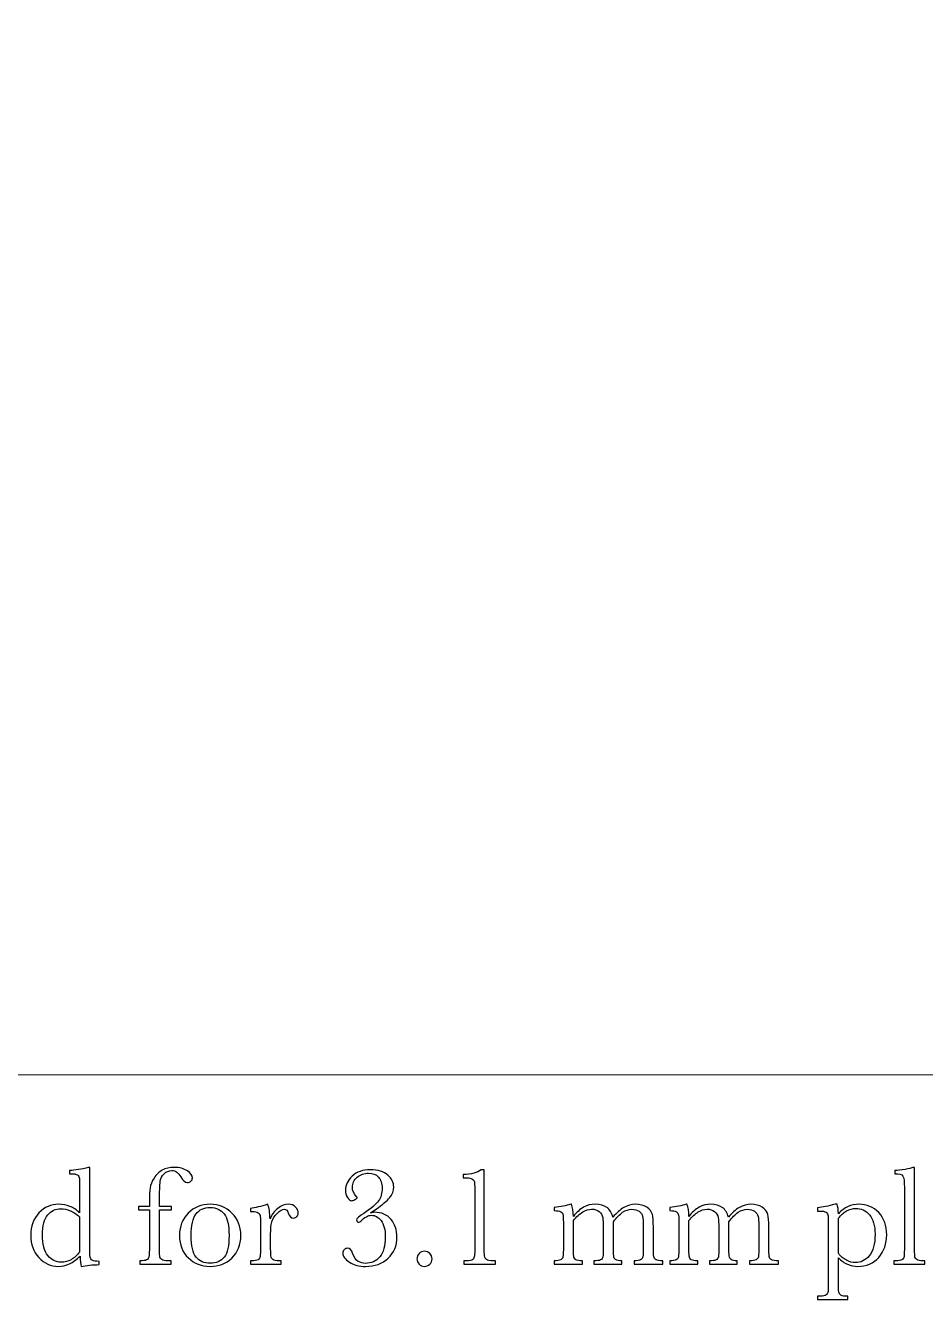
# Model space of a CAD drawing. Header units: centimetres. Extents: x -233 to -82, y 123 to 153.
# Drawn here: x -127.895 to -124.366, y 123.866 to 128.864 of the extents above; entities that cross this region are included whole.
import ezdxf

# ---------------------------------------------------------------- set-up
doc = ezdxf.new("R2010")
doc.units = ezdxf.units.CM
doc.header["$MEASUREMENT"] = 0
doc.layers.add('layer 1', color=7, linetype='Continuous')

msp = doc.modelspace()

# ---------------------------------------------------------------- linework, layer by layer
at = {"layer": 'layer 1', "color": 1, "lineweight": 9}
msp.add_open_spline([(-126.51636, 152.75145), (-126.51636, 152.75145), (-129.7739, 152.75145), (-129.7739, 152.75145), (-129.7739, 152.75145), (-129.7739, 152.75145), (-136.26995, 149.00072), (-136.26995, 149.00072), (-136.26995, 149.00072), (-136.26995, 149.00072), (-140.02277, 142.50252), (-140.02277, 142.50252), (-140.02277, 142.50252), (-140.02277, 142.50252), (-140.02277, 134.99898), (-140.02277, 134.99898), (-140.02277, 134.99898), (-140.02277, 134.99898), (-136.26995, 128.50081), (-136.26995, 128.50081), (-136.26995, 128.50081), (-136.26995, 128.50081), (-129.7739, 124.74796), (-129.7739, 124.74796), (-129.7739, 124.74796), (-129.7739, 124.74796), (-122.27036, 124.74796), (-122.27036, 124.74796), (-122.27036, 124.74796), (-122.27036, 124.74796), (-115.77213, 128.50081), (-115.77213, 128.50081), (-115.77213, 128.50081), (-115.77213, 128.50081), (-112.02146, 134.99898), (-112.02146, 134.99898), (-112.02146, 134.99898), (-112.02146, 134.99898), (-112.02146, 142.50252), (-112.02146, 142.50252), (-112.02146, 142.50252), (-112.02146, 142.50252), (-115.77213, 149.00072), (-115.77213, 149.00072), (-115.77213, 149.00072), (-115.77213, 149.00072), (-122.27036, 152.75145), (-122.27036, 152.75145), (-122.27036, 152.75145), (-122.27036, 152.75145), (-125.51514, 152.75145), (-125.51514, 152.75145)], degree=3, knots=[0, 0, 0, 0, 0.0714286, 0.0714286, 0.0714286, 0.0714286, 0.1428571, 0.1428571, 0.1428571, 0.1428571, 0.2142857, 0.2142857, 0.2142857, 0.2142857, 0.2857143, 0.2857143, 0.2857143, 0.2857143, 0.3571429, 0.3571429, 0.3571429, 0.3571429, 0.4285714, 0.4285714, 0.4285714, 0.4285714, 0.5, 0.5, 0.5, 0.5, 0.5714286, 0.5714286, 0.5714286, 0.5714286, 0.6428571, 0.6428571, 0.6428571, 0.6428571, 0.7142857, 0.7142857, 0.7142857, 0.7142857, 0.7857143, 0.7857143, 0.7857143, 0.7857143, 0.8571429, 0.8571429, 0.8571429, 0.8571429, 1, 1, 1, 1], dxfattribs=at)
at = {"layer": 'layer 1'}
for points, knots in [([(-127.68282, 124.20706), (-127.68282, 124.20706), (-127.68282, 124.29522), (-127.68282, 124.29522), (-127.68282, 124.29522), (-127.68282, 124.31938), (-127.68314, 124.33458), (-127.68378, 124.34082), (-127.68378, 124.34082), (-127.68442, 124.34706), (-127.68698, 124.3517), (-127.69162, 124.35506), (-127.69162, 124.35506), (-127.69626, 124.35842), (-127.70458, 124.36002), (-127.71626, 124.36002), (-127.71626, 124.36002), (-127.71626, 124.36002), (-127.72202, 124.36002), (-127.72202, 124.36002), (-127.72202, 124.36002), (-127.72202, 124.36002), (-127.72202, 124.37266), (-127.72202, 124.37266), (-127.72202, 124.37266), (-127.69978, 124.37314), (-127.67546, 124.37714), (-127.6489, 124.38434), (-127.6489, 124.38434), (-127.6489, 124.38434), (-127.64314, 124.38434), (-127.64314, 124.38434), (-127.64314, 124.38434), (-127.64314, 124.38434), (-127.64314, 124.08082), (-127.64314, 124.08082), (-127.64314, 124.08082), (-127.64314, 124.05458), (-127.64266, 124.03858), (-127.6417, 124.03298), (-127.6417, 124.03298), (-127.6409, 124.02722), (-127.63802, 124.0229), (-127.63306, 124.02018), (-127.63306, 124.02018), (-127.62826, 124.01746), (-127.6193, 124.01602), (-127.60602, 124.01602), (-127.60602, 124.01602), (-127.60602, 124.01602), (-127.60602, 124.00338), (-127.60602, 124.00338), (-127.60602, 124.00338), (-127.63274, 124.0029), (-127.65642, 124.0005), (-127.67706, 123.99618), (-127.67706, 123.99618), (-127.6793, 124.00482), (-127.68042, 124.01842), (-127.68042, 124.03698), (-127.68042, 124.03698), (-127.69402, 124.02338), (-127.70794, 124.0133), (-127.72234, 124.00642), (-127.72234, 124.00642), (-127.7369, 123.99954), (-127.75178, 123.99618), (-127.76714, 123.99618), (-127.76714, 123.99618), (-127.79642, 123.99618), (-127.82154, 124.00802), (-127.84282, 124.03154), (-127.84282, 124.03154), (-127.8641, 124.05506), (-127.87466, 124.08354), (-127.87466, 124.11698), (-127.87466, 124.11698), (-127.87466, 124.15362), (-127.86378, 124.18338), (-127.84218, 124.2061), (-127.84218, 124.2061), (-127.82058, 124.22882), (-127.79466, 124.24018), (-127.76474, 124.24018), (-127.76474, 124.24018), (-127.74954, 124.24018), (-127.73498, 124.23746), (-127.72138, 124.23186), (-127.72138, 124.23186), (-127.70778, 124.22626), (-127.69498, 124.2181), (-127.68282, 124.20706)], [0, 0, 0, 0, 0.0416667, 0.0416667, 0.0416667, 0.0416667, 0.0833333, 0.0833333, 0.0833333, 0.0833333, 0.125, 0.125, 0.125, 0.125, 0.1666667, 0.1666667, 0.1666667, 0.1666667, 0.2083333, 0.2083333, 0.2083333, 0.2083333, 0.25, 0.25, 0.25, 0.25, 0.2916667, 0.2916667, 0.2916667, 0.2916667, 0.3333333, 0.3333333, 0.3333333, 0.3333333, 0.375, 0.375, 0.375, 0.375, 0.4166667, 0.4166667, 0.4166667, 0.4166667, 0.4583333, 0.4583333, 0.4583333, 0.4583333, 0.5, 0.5, 0.5, 0.5, 0.5416667, 0.5416667, 0.5416667, 0.5416667, 0.5833333, 0.5833333, 0.5833333, 0.5833333, 0.625, 0.625, 0.625, 0.625, 0.6666667, 0.6666667, 0.6666667, 0.6666667, 0.7083333, 0.7083333, 0.7083333, 0.7083333, 0.75, 0.75, 0.75, 0.75, 0.7916667, 0.7916667, 0.7916667, 0.7916667, 0.8333333, 0.8333333, 0.8333333, 0.8333333, 0.875, 0.875, 0.875, 0.875, 0.9166667, 0.9166667, 0.9166667, 0.9166667, 1, 1, 1, 1]), ([(-127.32234, 124.23106), (-127.32234, 124.23106), (-127.32234, 124.21842), (-127.32234, 124.21842), (-127.32234, 124.21842), (-127.32234, 124.21842), (-127.36954, 124.21842), (-127.36954, 124.21842), (-127.36954, 124.21842), (-127.36954, 124.21842), (-127.36954, 124.08274), (-127.36954, 124.08274), (-127.36954, 124.08274), (-127.36954, 124.05858), (-127.36922, 124.04354), (-127.36858, 124.0373), (-127.36858, 124.0373), (-127.36794, 124.03106), (-127.36538, 124.02626), (-127.36074, 124.0229), (-127.36074, 124.0229), (-127.3561, 124.01954), (-127.34794, 124.01794), (-127.3361, 124.01794), (-127.3361, 124.01794), (-127.3361, 124.01794), (-127.32426, 124.01794), (-127.32426, 124.01794), (-127.32426, 124.01794), (-127.32426, 124.01794), (-127.32426, 124.0053), (-127.32426, 124.0053), (-127.32426, 124.0053), (-127.32426, 124.0053), (-127.44634, 124.0053), (-127.44634, 124.0053), (-127.44634, 124.0053), (-127.44634, 124.0053), (-127.44634, 124.01794), (-127.44634, 124.01794), (-127.44634, 124.01794), (-127.4337, 124.01794), (-127.4249, 124.01922), (-127.41994, 124.02178), (-127.41994, 124.02178), (-127.41514, 124.02434), (-127.4121, 124.02834), (-127.41098, 124.03362), (-127.41098, 124.03362), (-127.40986, 124.0389), (-127.40922, 124.05522), (-127.40922, 124.08274), (-127.40922, 124.08274), (-127.40922, 124.08274), (-127.40922, 124.21842), (-127.40922, 124.21842), (-127.40922, 124.21842), (-127.40922, 124.21842), (-127.4513, 124.21842), (-127.4513, 124.21842), (-127.4513, 124.21842), (-127.4513, 124.21842), (-127.4513, 124.23106), (-127.4513, 124.23106), (-127.4513, 124.23106), (-127.4513, 124.23106), (-127.40922, 124.23106), (-127.40922, 124.23106), (-127.40922, 124.23106), (-127.40922, 124.23106), (-127.40922, 124.25138), (-127.40922, 124.25138), (-127.40922, 124.25138), (-127.40922, 124.27426), (-127.40826, 124.29186), (-127.40634, 124.30434), (-127.40634, 124.30434), (-127.40458, 124.31682), (-127.3993, 124.32978), (-127.39082, 124.34306), (-127.39082, 124.34306), (-127.38234, 124.35634), (-127.37146, 124.36658), (-127.3585, 124.37378), (-127.3585, 124.37378), (-127.34554, 124.38098), (-127.33018, 124.3845), (-127.31242, 124.3845), (-127.31242, 124.3845), (-127.29082, 124.3845), (-127.27338, 124.38002), (-127.26026, 124.37106), (-127.26026, 124.37106), (-127.2473, 124.36194), (-127.24074, 124.35282), (-127.24074, 124.34354), (-127.24074, 124.34354), (-127.24074, 124.33826), (-127.2425, 124.33378), (-127.24618, 124.33026), (-127.24618, 124.33026), (-127.24986, 124.32674), (-127.25434, 124.32498), (-127.2593, 124.32498), (-127.2593, 124.32498), (-127.26906, 124.32498), (-127.27786, 124.3325), (-127.28602, 124.34754), (-127.28602, 124.34754), (-127.29498, 124.36402), (-127.30666, 124.37234), (-127.32106, 124.37234), (-127.32106, 124.37234), (-127.33258, 124.37234), (-127.34266, 124.36818), (-127.35146, 124.35986), (-127.35146, 124.35986), (-127.36026, 124.35154), (-127.36538, 124.34114), (-127.36698, 124.32866), (-127.36698, 124.32866), (-127.36874, 124.31602), (-127.36954, 124.2893), (-127.36954, 124.24818), (-127.36954, 124.24818), (-127.36954, 124.24818), (-127.36954, 124.23106), (-127.36954, 124.23106), (-127.36954, 124.23106), (-127.36954, 124.23106), (-127.32234, 124.23106), (-127.32234, 124.23106)], [0, 0, 0, 0, 0.0294118, 0.0294118, 0.0294118, 0.0294118, 0.0588235, 0.0588235, 0.0588235, 0.0588235, 0.0882353, 0.0882353, 0.0882353, 0.0882353, 0.1176471, 0.1176471, 0.1176471, 0.1176471, 0.1470588, 0.1470588, 0.1470588, 0.1470588, 0.1764706, 0.1764706, 0.1764706, 0.1764706, 0.2058824, 0.2058824, 0.2058824, 0.2058824, 0.2352941, 0.2352941, 0.2352941, 0.2352941, 0.2647059, 0.2647059, 0.2647059, 0.2647059, 0.2941176, 0.2941176, 0.2941176, 0.2941176, 0.3235294, 0.3235294, 0.3235294, 0.3235294, 0.3529412, 0.3529412, 0.3529412, 0.3529412, 0.3823529, 0.3823529, 0.3823529, 0.3823529, 0.4117647, 0.4117647, 0.4117647, 0.4117647, 0.4411765, 0.4411765, 0.4411765, 0.4411765, 0.4705882, 0.4705882, 0.4705882, 0.4705882, 0.5, 0.5, 0.5, 0.5, 0.5294118, 0.5294118, 0.5294118, 0.5294118, 0.5588235, 0.5588235, 0.5588235, 0.5588235, 0.5882353, 0.5882353, 0.5882353, 0.5882353, 0.6176471, 0.6176471, 0.6176471, 0.6176471, 0.6470588, 0.6470588, 0.6470588, 0.6470588, 0.6764706, 0.6764706, 0.6764706, 0.6764706, 0.7058824, 0.7058824, 0.7058824, 0.7058824, 0.7352941, 0.7352941, 0.7352941, 0.7352941, 0.7647059, 0.7647059, 0.7647059, 0.7647059, 0.7941176, 0.7941176, 0.7941176, 0.7941176, 0.8235294, 0.8235294, 0.8235294, 0.8235294, 0.8529412, 0.8529412, 0.8529412, 0.8529412, 0.8823529, 0.8823529, 0.8823529, 0.8823529, 0.9117647, 0.9117647, 0.9117647, 0.9117647, 0.9411765, 0.9411765, 0.9411765, 0.9411765, 1, 1, 1, 1]), ([(-126.5427, 124.20594), (-126.5371, 124.2077), (-126.53134, 124.2085), (-126.52558, 124.2085), (-126.52558, 124.2085), (-126.49854, 124.2085), (-126.47726, 124.19922), (-126.46174, 124.18082), (-126.46174, 124.18082), (-126.44622, 124.16226), (-126.43854, 124.13906), (-126.43854, 124.11106), (-126.43854, 124.11106), (-126.43854, 124.07746), (-126.45006, 124.04994), (-126.47294, 124.0285), (-126.47294, 124.0285), (-126.49598, 124.0069), (-126.52558, 123.99618), (-126.56174, 123.99618), (-126.56174, 123.99618), (-126.5859, 123.99618), (-126.60686, 124.00178), (-126.6243, 124.01282), (-126.6243, 124.01282), (-126.64174, 124.02386), (-126.65054, 124.0357), (-126.65054, 124.04834), (-126.65054, 124.04834), (-126.65054, 124.05362), (-126.64894, 124.05826), (-126.64558, 124.06194), (-126.64558, 124.06194), (-126.64222, 124.06562), (-126.6379, 124.06754), (-126.63262, 124.06754), (-126.63262, 124.06754), (-126.62302, 124.06754), (-126.61614, 124.06098), (-126.61214, 124.04802), (-126.61214, 124.04802), (-126.60702, 124.03122), (-126.59966, 124.0205), (-126.59022, 124.0157), (-126.59022, 124.0157), (-126.58078, 124.01074), (-126.5715, 124.00834), (-126.56238, 124.00834), (-126.56238, 124.00834), (-126.53918, 124.00834), (-126.5203, 124.01682), (-126.5059, 124.03378), (-126.5059, 124.03378), (-126.4915, 124.05058), (-126.4843, 124.07682), (-126.4843, 124.11218), (-126.4843, 124.11218), (-126.4843, 124.14066), (-126.48974, 124.16194), (-126.50046, 124.17586), (-126.50046, 124.17586), (-126.51118, 124.18978), (-126.52398, 124.19682), (-126.53854, 124.19682), (-126.53854, 124.19682), (-126.55118, 124.19682), (-126.56526, 124.18914), (-126.58046, 124.17362), (-126.58046, 124.17362), (-126.58302, 124.1709), (-126.58574, 124.16962), (-126.58846, 124.16962), (-126.58846, 124.16962), (-126.59406, 124.16962), (-126.59678, 124.1725), (-126.59678, 124.17842), (-126.59678, 124.17842), (-126.59678, 124.18098), (-126.59534, 124.1837), (-126.59246, 124.18658), (-126.59246, 124.18658), (-126.58958, 124.1893), (-126.58158, 124.19522), (-126.5683, 124.20434), (-126.5683, 124.20434), (-126.53934, 124.22402), (-126.52014, 124.24034), (-126.5107, 124.2533), (-126.5107, 124.2533), (-126.50142, 124.26642), (-126.49678, 124.2829), (-126.49678, 124.30274), (-126.49678, 124.30274), (-126.49678, 124.32162), (-126.50158, 124.33634), (-126.51134, 124.34674), (-126.51134, 124.34674), (-126.5211, 124.35714), (-126.53406, 124.36226), (-126.55022, 124.36226), (-126.55022, 124.36226), (-126.5667, 124.36226), (-126.58142, 124.35698), (-126.59406, 124.34642), (-126.59406, 124.34642), (-126.60686, 124.33586), (-126.61326, 124.32242), (-126.61326, 124.30594), (-126.61326, 124.30594), (-126.61326, 124.29298), (-126.60766, 124.28066), (-126.59646, 124.2693), (-126.59646, 124.2693), (-126.59518, 124.26802), (-126.59454, 124.2669), (-126.59454, 124.2661), (-126.59454, 124.2661), (-126.59454, 124.2637), (-126.59758, 124.26098), (-126.60366, 124.25826), (-126.60366, 124.25826), (-126.60974, 124.25554), (-126.61422, 124.2541), (-126.61694, 124.2541), (-126.61694, 124.2541), (-126.62254, 124.2541), (-126.62782, 124.25842), (-126.63278, 124.26706), (-126.63278, 124.26706), (-126.63774, 124.2757), (-126.6403, 124.28514), (-126.6403, 124.29522), (-126.6403, 124.29522), (-126.6403, 124.31554), (-126.6315, 124.3341), (-126.61374, 124.35058), (-126.61374, 124.35058), (-126.59614, 124.36706), (-126.57262, 124.37538), (-126.54302, 124.37538), (-126.54302, 124.37538), (-126.51278, 124.37538), (-126.48974, 124.3685), (-126.47422, 124.35458), (-126.47422, 124.35458), (-126.4587, 124.34066), (-126.45102, 124.3253), (-126.45102, 124.30818), (-126.45102, 124.30818), (-126.45102, 124.29314), (-126.4563, 124.27922), (-126.46686, 124.26626), (-126.46686, 124.26626), (-126.47742, 124.2533), (-126.49534, 124.23826), (-126.52046, 124.2213), (-126.52046, 124.2213), (-126.52046, 124.2213), (-126.5427, 124.20594), (-126.5427, 124.20594)], [0, 0, 0, 0, 0.0243902, 0.0243902, 0.0243902, 0.0243902, 0.0487805, 0.0487805, 0.0487805, 0.0487805, 0.0731707, 0.0731707, 0.0731707, 0.0731707, 0.097561, 0.097561, 0.097561, 0.097561, 0.1219512, 0.1219512, 0.1219512, 0.1219512, 0.1463415, 0.1463415, 0.1463415, 0.1463415, 0.1707317, 0.1707317, 0.1707317, 0.1707317, 0.195122, 0.195122, 0.195122, 0.195122, 0.2195122, 0.2195122, 0.2195122, 0.2195122, 0.2439024, 0.2439024, 0.2439024, 0.2439024, 0.2682927, 0.2682927, 0.2682927, 0.2682927, 0.2926829, 0.2926829, 0.2926829, 0.2926829, 0.3170732, 0.3170732, 0.3170732, 0.3170732, 0.3414634, 0.3414634, 0.3414634, 0.3414634, 0.3658537, 0.3658537, 0.3658537, 0.3658537, 0.3902439, 0.3902439, 0.3902439, 0.3902439, 0.4146341, 0.4146341, 0.4146341, 0.4146341, 0.4390244, 0.4390244, 0.4390244, 0.4390244, 0.4634146, 0.4634146, 0.4634146, 0.4634146, 0.4878049, 0.4878049, 0.4878049, 0.4878049, 0.5121951, 0.5121951, 0.5121951, 0.5121951, 0.5365854, 0.5365854, 0.5365854, 0.5365854, 0.5609756, 0.5609756, 0.5609756, 0.5609756, 0.5853659, 0.5853659, 0.5853659, 0.5853659, 0.6097561, 0.6097561, 0.6097561, 0.6097561, 0.6341463, 0.6341463, 0.6341463, 0.6341463, 0.6585366, 0.6585366, 0.6585366, 0.6585366, 0.6829268, 0.6829268, 0.6829268, 0.6829268, 0.7073171, 0.7073171, 0.7073171, 0.7073171, 0.7317073, 0.7317073, 0.7317073, 0.7317073, 0.7560976, 0.7560976, 0.7560976, 0.7560976, 0.7804878, 0.7804878, 0.7804878, 0.7804878, 0.804878, 0.804878, 0.804878, 0.804878, 0.8292683, 0.8292683, 0.8292683, 0.8292683, 0.8536585, 0.8536585, 0.8536585, 0.8536585, 0.8780488, 0.8780488, 0.8780488, 0.8780488, 0.902439, 0.902439, 0.902439, 0.902439, 0.9268293, 0.9268293, 0.9268293, 0.9268293, 0.9512195, 0.9512195, 0.9512195, 0.9512195, 1, 1, 1, 1]), ([(-126.1083, 124.37538), (-126.1083, 124.37538), (-126.0963, 124.37538), (-126.0963, 124.37538), (-126.0963, 124.37538), (-126.0963, 124.37538), (-126.0963, 124.08274), (-126.0963, 124.08274), (-126.0963, 124.08274), (-126.0963, 124.05858), (-126.09598, 124.04354), (-126.09518, 124.0373), (-126.09518, 124.0373), (-126.09454, 124.03106), (-126.09198, 124.02626), (-126.08734, 124.0229), (-126.08734, 124.0229), (-126.0827, 124.01954), (-126.07454, 124.01794), (-126.06286, 124.01794), (-126.06286, 124.01794), (-126.06286, 124.01794), (-126.05214, 124.01794), (-126.05214, 124.01794), (-126.05214, 124.01794), (-126.05214, 124.01794), (-126.05214, 124.0053), (-126.05214, 124.0053), (-126.05214, 124.0053), (-126.05214, 124.0053), (-126.17614, 124.0053), (-126.17614, 124.0053), (-126.17614, 124.0053), (-126.17614, 124.0053), (-126.17614, 124.01794), (-126.17614, 124.01794), (-126.17614, 124.01794), (-126.17614, 124.01794), (-126.16702, 124.01794), (-126.16702, 124.01794), (-126.16702, 124.01794), (-126.15374, 124.01794), (-126.14526, 124.01986), (-126.14126, 124.0237), (-126.14126, 124.0237), (-126.13726, 124.02738), (-126.13502, 124.03186), (-126.13438, 124.03714), (-126.13438, 124.03714), (-126.13374, 124.04242), (-126.13342, 124.05762), (-126.13342, 124.08274), (-126.13342, 124.08274), (-126.13342, 124.08274), (-126.13342, 124.2789), (-126.13342, 124.2789), (-126.13342, 124.2789), (-126.13342, 124.3037), (-126.13374, 124.31874), (-126.13422, 124.32402), (-126.13422, 124.32402), (-126.1347, 124.3293), (-126.1371, 124.33378), (-126.14126, 124.33778), (-126.14126, 124.33778), (-126.14542, 124.34178), (-126.15406, 124.3437), (-126.16702, 124.3437), (-126.16702, 124.3437), (-126.16702, 124.3437), (-126.17886, 124.3437), (-126.17886, 124.3437), (-126.17886, 124.3437), (-126.17886, 124.3437), (-126.17886, 124.3565), (-126.17886, 124.3565), (-126.17886, 124.3565), (-126.14702, 124.35698), (-126.1235, 124.36338), (-126.1083, 124.37538)], [0, 0, 0, 0, 0.047619, 0.047619, 0.047619, 0.047619, 0.0952381, 0.0952381, 0.0952381, 0.0952381, 0.1428571, 0.1428571, 0.1428571, 0.1428571, 0.1904762, 0.1904762, 0.1904762, 0.1904762, 0.2380952, 0.2380952, 0.2380952, 0.2380952, 0.2857143, 0.2857143, 0.2857143, 0.2857143, 0.3333333, 0.3333333, 0.3333333, 0.3333333, 0.3809524, 0.3809524, 0.3809524, 0.3809524, 0.4285714, 0.4285714, 0.4285714, 0.4285714, 0.4761905, 0.4761905, 0.4761905, 0.4761905, 0.5238095, 0.5238095, 0.5238095, 0.5238095, 0.5714286, 0.5714286, 0.5714286, 0.5714286, 0.6190476, 0.6190476, 0.6190476, 0.6190476, 0.6666667, 0.6666667, 0.6666667, 0.6666667, 0.7142857, 0.7142857, 0.7142857, 0.7142857, 0.7619048, 0.7619048, 0.7619048, 0.7619048, 0.8095238, 0.8095238, 0.8095238, 0.8095238, 0.8571429, 0.8571429, 0.8571429, 0.8571429, 0.9047619, 0.9047619, 0.9047619, 0.9047619, 1, 1, 1, 1]), ([(-124.40894, 124.38434), (-124.40894, 124.38434), (-124.40894, 124.08274), (-124.40894, 124.08274), (-124.40894, 124.08274), (-124.40894, 124.05858), (-124.40862, 124.04354), (-124.40798, 124.0373), (-124.40798, 124.0373), (-124.40734, 124.03106), (-124.40478, 124.02626), (-124.40014, 124.0229), (-124.40014, 124.0229), (-124.3955, 124.01954), (-124.38734, 124.01794), (-124.37566, 124.01794), (-124.37566, 124.01794), (-124.37566, 124.01794), (-124.36894, 124.01794), (-124.36894, 124.01794), (-124.36894, 124.01794), (-124.36894, 124.01794), (-124.36894, 124.0053), (-124.36894, 124.0053), (-124.36894, 124.0053), (-124.36894, 124.0053), (-124.48974, 124.0053), (-124.48974, 124.0053), (-124.48974, 124.0053), (-124.48974, 124.0053), (-124.48974, 124.01794), (-124.48974, 124.01794), (-124.48974, 124.01794), (-124.48974, 124.01794), (-124.48206, 124.01794), (-124.48206, 124.01794), (-124.48206, 124.01794), (-124.47102, 124.01794), (-124.46302, 124.01954), (-124.45838, 124.02258), (-124.45838, 124.02258), (-124.45374, 124.02562), (-124.45086, 124.02978), (-124.4499, 124.03538), (-124.4499, 124.03538), (-124.4491, 124.04082), (-124.44862, 124.05666), (-124.44862, 124.08274), (-124.44862, 124.08274), (-124.44862, 124.08274), (-124.44862, 124.30594), (-124.44862, 124.30594), (-124.44862, 124.30594), (-124.44862, 124.32978), (-124.4507, 124.34466), (-124.45486, 124.3509), (-124.45486, 124.3509), (-124.45918, 124.35698), (-124.46942, 124.36002), (-124.4859, 124.36002), (-124.4859, 124.36002), (-124.4859, 124.36002), (-124.4859, 124.37266), (-124.4859, 124.37266), (-124.4859, 124.37266), (-124.4747, 124.37266), (-124.46142, 124.37394), (-124.44622, 124.3765), (-124.44622, 124.3765), (-124.43102, 124.37906), (-124.42062, 124.38162), (-124.41502, 124.38434), (-124.41502, 124.38434), (-124.41502, 124.38434), (-124.40894, 124.38434), (-124.40894, 124.38434)], [0, 0, 0, 0, 0.05, 0.05, 0.05, 0.05, 0.1, 0.1, 0.1, 0.1, 0.15, 0.15, 0.15, 0.15, 0.2, 0.2, 0.2, 0.2, 0.25, 0.25, 0.25, 0.25, 0.3, 0.3, 0.3, 0.3, 0.35, 0.35, 0.35, 0.35, 0.4, 0.4, 0.4, 0.4, 0.45, 0.45, 0.45, 0.45, 0.5, 0.5, 0.5, 0.5, 0.55, 0.55, 0.55, 0.55, 0.6, 0.6, 0.6, 0.6, 0.65, 0.65, 0.65, 0.65, 0.7, 0.7, 0.7, 0.7, 0.75, 0.75, 0.75, 0.75, 0.8, 0.8, 0.8, 0.8, 0.85, 0.85, 0.85, 0.85, 0.9, 0.9, 0.9, 0.9, 1, 1, 1, 1]), ([(-127.29134, 124.11858), (-127.29134, 124.15314), (-127.27982, 124.1821), (-127.25662, 124.2053), (-127.25662, 124.2053), (-127.23342, 124.2285), (-127.20494, 124.24018), (-127.17118, 124.24018), (-127.17118, 124.24018), (-127.1371, 124.24018), (-127.10862, 124.2285), (-127.08542, 124.20514), (-127.08542, 124.20514), (-127.06222, 124.18178), (-127.0507, 124.15298), (-127.0507, 124.11858), (-127.0507, 124.11858), (-127.0507, 124.0805), (-127.06238, 124.05058), (-127.0859, 124.02882), (-127.0859, 124.02882), (-127.10942, 124.00706), (-127.1379, 123.99618), (-127.17118, 123.99618), (-127.17118, 123.99618), (-127.20446, 123.99618), (-127.23278, 124.00722), (-127.25614, 124.02946), (-127.25614, 124.02946), (-127.27966, 124.05154), (-127.29134, 124.0813), (-127.29134, 124.11858)], [0, 0, 0, 0, 0.1111111, 0.1111111, 0.1111111, 0.1111111, 0.2222222, 0.2222222, 0.2222222, 0.2222222, 0.3333333, 0.3333333, 0.3333333, 0.3333333, 0.4444444, 0.4444444, 0.4444444, 0.4444444, 0.5555556, 0.5555556, 0.5555556, 0.5555556, 0.6666667, 0.6666667, 0.6666667, 0.6666667, 0.7777778, 0.7777778, 0.7777778, 0.7777778, 1, 1, 1, 1]), ([(-126.93614, 124.18258), (-126.9299, 124.1989), (-126.91966, 124.21266), (-126.90558, 124.2237), (-126.90558, 124.2237), (-126.8915, 124.23474), (-126.87774, 124.24018), (-126.86446, 124.24018), (-126.86446, 124.24018), (-126.8523, 124.24018), (-126.8427, 124.23634), (-126.83566, 124.22882), (-126.83566, 124.22882), (-126.82878, 124.2213), (-126.82526, 124.21346), (-126.82526, 124.20562), (-126.82526, 124.20562), (-126.82526, 124.20034), (-126.82702, 124.1957), (-126.83054, 124.19186), (-126.83054, 124.19186), (-126.83422, 124.18802), (-126.83854, 124.1861), (-126.84382, 124.1861), (-126.84382, 124.1861), (-126.85294, 124.1861), (-126.85998, 124.19282), (-126.86462, 124.20642), (-126.86462, 124.20642), (-126.86798, 124.2157), (-126.87294, 124.22034), (-126.8795, 124.22034), (-126.8795, 124.22034), (-126.8875, 124.22034), (-126.89694, 124.2149), (-126.90798, 124.20418), (-126.90798, 124.20418), (-126.91902, 124.19346), (-126.92606, 124.18226), (-126.9291, 124.17074), (-126.9291, 124.17074), (-126.9323, 124.15906), (-126.9339, 124.14322), (-126.9339, 124.12306), (-126.9339, 124.12306), (-126.9339, 124.12306), (-126.9339, 124.08274), (-126.9339, 124.08274), (-126.9339, 124.08274), (-126.9339, 124.05858), (-126.93358, 124.04354), (-126.93294, 124.0373), (-126.93294, 124.0373), (-126.9323, 124.03106), (-126.92974, 124.02626), (-126.9251, 124.0229), (-126.9251, 124.0229), (-126.92046, 124.01954), (-126.9123, 124.01794), (-126.90046, 124.01794), (-126.90046, 124.01794), (-126.90046, 124.01794), (-126.89278, 124.01794), (-126.89278, 124.01794), (-126.89278, 124.01794), (-126.89278, 124.01794), (-126.89278, 124.0053), (-126.89278, 124.0053), (-126.89278, 124.0053), (-126.89278, 124.0053), (-127.01262, 124.0053), (-127.01262, 124.0053), (-127.01262, 124.0053), (-127.01262, 124.0053), (-127.01262, 124.01794), (-127.01262, 124.01794), (-127.01262, 124.01794), (-127.01262, 124.01794), (-127.00686, 124.01794), (-127.00686, 124.01794), (-127.00686, 124.01794), (-126.99582, 124.01794), (-126.98798, 124.01954), (-126.98334, 124.02258), (-126.98334, 124.02258), (-126.9787, 124.02562), (-126.97582, 124.02978), (-126.97486, 124.03538), (-126.97486, 124.03538), (-126.97406, 124.04082), (-126.97358, 124.05666), (-126.97358, 124.08274), (-126.97358, 124.08274), (-126.97358, 124.08274), (-126.97358, 124.14642), (-126.97358, 124.14642), (-126.97358, 124.14642), (-126.97358, 124.17058), (-126.9739, 124.18578), (-126.97454, 124.19202), (-126.97454, 124.19202), (-126.97518, 124.19826), (-126.97774, 124.20306), (-126.98238, 124.20642), (-126.98238, 124.20642), (-126.98702, 124.20978), (-126.99518, 124.21138), (-127.00686, 124.21138), (-127.00686, 124.21138), (-127.00686, 124.21138), (-127.01262, 124.21138), (-127.01262, 124.21138), (-127.01262, 124.21138), (-127.01262, 124.21138), (-127.01262, 124.22386), (-127.01262, 124.22386), (-127.01262, 124.22386), (-126.9955, 124.22594), (-126.97294, 124.23138), (-126.94494, 124.24018), (-126.94494, 124.24018), (-126.93966, 124.22562), (-126.93662, 124.20642), (-126.93614, 124.18258)], [0, 0, 0, 0, 0.03125, 0.03125, 0.03125, 0.03125, 0.0625, 0.0625, 0.0625, 0.0625, 0.09375, 0.09375, 0.09375, 0.09375, 0.125, 0.125, 0.125, 0.125, 0.15625, 0.15625, 0.15625, 0.15625, 0.1875, 0.1875, 0.1875, 0.1875, 0.21875, 0.21875, 0.21875, 0.21875, 0.25, 0.25, 0.25, 0.25, 0.28125, 0.28125, 0.28125, 0.28125, 0.3125, 0.3125, 0.3125, 0.3125, 0.34375, 0.34375, 0.34375, 0.34375, 0.375, 0.375, 0.375, 0.375, 0.40625, 0.40625, 0.40625, 0.40625, 0.4375, 0.4375, 0.4375, 0.4375, 0.46875, 0.46875, 0.46875, 0.46875, 0.5, 0.5, 0.5, 0.5, 0.53125, 0.53125, 0.53125, 0.53125, 0.5625, 0.5625, 0.5625, 0.5625, 0.59375, 0.59375, 0.59375, 0.59375, 0.625, 0.625, 0.625, 0.625, 0.65625, 0.65625, 0.65625, 0.65625, 0.6875, 0.6875, 0.6875, 0.6875, 0.71875, 0.71875, 0.71875, 0.71875, 0.75, 0.75, 0.75, 0.75, 0.78125, 0.78125, 0.78125, 0.78125, 0.8125, 0.8125, 0.8125, 0.8125, 0.84375, 0.84375, 0.84375, 0.84375, 0.875, 0.875, 0.875, 0.875, 0.90625, 0.90625, 0.90625, 0.90625, 0.9375, 0.9375, 0.9375, 0.9375, 1, 1, 1, 1]), ([(-125.75726, 124.24018), (-125.75726, 124.24018), (-125.75438, 124.24018), (-125.75438, 124.24018), (-125.75438, 124.24018), (-125.7491, 124.22786), (-125.74638, 124.21202), (-125.74638, 124.19266), (-125.74638, 124.19266), (-125.73406, 124.2085), (-125.72078, 124.22034), (-125.70654, 124.22834), (-125.70654, 124.22834), (-125.6923, 124.23618), (-125.6771, 124.24018), (-125.66078, 124.24018), (-125.66078, 124.24018), (-125.64222, 124.24018), (-125.62718, 124.23602), (-125.6155, 124.22754), (-125.6155, 124.22754), (-125.60398, 124.21906), (-125.59598, 124.20626), (-125.59134, 124.18946), (-125.59134, 124.18946), (-125.57742, 124.20626), (-125.56302, 124.21906), (-125.5483, 124.22754), (-125.5483, 124.22754), (-125.53358, 124.23602), (-125.51854, 124.24018), (-125.50334, 124.24018), (-125.50334, 124.24018), (-125.4859, 124.24018), (-125.47118, 124.23618), (-125.45902, 124.22802), (-125.45902, 124.22802), (-125.44686, 124.21986), (-125.4395, 124.21074), (-125.43694, 124.2005), (-125.43694, 124.2005), (-125.43438, 124.1901), (-125.4331, 124.17346), (-125.4331, 124.15058), (-125.4331, 124.15058), (-125.4331, 124.15058), (-125.4331, 124.08274), (-125.4331, 124.08274), (-125.4331, 124.08274), (-125.4331, 124.0565), (-125.43262, 124.0405), (-125.4315, 124.0349), (-125.4315, 124.0349), (-125.43054, 124.02914), (-125.42766, 124.02482), (-125.4227, 124.0221), (-125.4227, 124.0221), (-125.4179, 124.01938), (-125.40894, 124.01794), (-125.39566, 124.01794), (-125.39566, 124.01794), (-125.39566, 124.01794), (-125.39566, 124.0053), (-125.39566, 124.0053), (-125.39566, 124.0053), (-125.39566, 124.0053), (-125.5083, 124.0053), (-125.5083, 124.0053), (-125.5083, 124.0053), (-125.5083, 124.0053), (-125.5083, 124.01794), (-125.5083, 124.01794), (-125.5083, 124.01794), (-125.4963, 124.01794), (-125.48798, 124.01922), (-125.48302, 124.02194), (-125.48302, 124.02194), (-125.47822, 124.02466), (-125.47518, 124.02866), (-125.47406, 124.0341), (-125.47406, 124.0341), (-125.47294, 124.03954), (-125.47246, 124.0557), (-125.47246, 124.08274), (-125.47246, 124.08274), (-125.47246, 124.08274), (-125.47246, 124.15794), (-125.47246, 124.15794), (-125.47246, 124.15794), (-125.47246, 124.17314), (-125.47326, 124.18466), (-125.47502, 124.1925), (-125.47502, 124.1925), (-125.47678, 124.20018), (-125.48142, 124.20674), (-125.48878, 124.21234), (-125.48878, 124.21234), (-125.49614, 124.21778), (-125.50574, 124.2205), (-125.51742, 124.2205), (-125.51742, 124.2205), (-125.52942, 124.2205), (-125.54142, 124.2165), (-125.55342, 124.2085), (-125.55342, 124.2085), (-125.56542, 124.20034), (-125.57758, 124.18818), (-125.58958, 124.1717), (-125.58958, 124.1717), (-125.58958, 124.1717), (-125.58958, 124.08274), (-125.58958, 124.08274), (-125.58958, 124.08274), (-125.58958, 124.05858), (-125.58926, 124.04354), (-125.58862, 124.03746), (-125.58862, 124.03746), (-125.58798, 124.03122), (-125.58542, 124.02642), (-125.58094, 124.02306), (-125.58094, 124.02306), (-125.57646, 124.0197), (-125.56846, 124.01794), (-125.55678, 124.01794), (-125.55678, 124.01794), (-125.55678, 124.01794), (-125.55678, 124.0053), (-125.55678, 124.0053), (-125.55678, 124.0053), (-125.55678, 124.0053), (-125.6659, 124.0053), (-125.6659, 124.0053), (-125.6659, 124.0053), (-125.6659, 124.0053), (-125.6659, 124.01794), (-125.6659, 124.01794), (-125.6659, 124.01794), (-125.65358, 124.01794), (-125.6451, 124.01922), (-125.64014, 124.02178), (-125.64014, 124.02178), (-125.63534, 124.02434), (-125.6323, 124.02834), (-125.63102, 124.03362), (-125.63102, 124.03362), (-125.6299, 124.0389), (-125.62926, 124.05538), (-125.62926, 124.08274), (-125.62926, 124.08274), (-125.62926, 124.08274), (-125.62926, 124.1453), (-125.62926, 124.1453), (-125.62926, 124.1453), (-125.62926, 124.16514), (-125.63006, 124.17954), (-125.63166, 124.1885), (-125.63166, 124.1885), (-125.63326, 124.1973), (-125.63806, 124.20498), (-125.6459, 124.21138), (-125.6459, 124.21138), (-125.65374, 124.21762), (-125.66366, 124.22082), (-125.67534, 124.22082), (-125.67534, 124.22082), (-125.6867, 124.22082), (-125.69838, 124.21714), (-125.71022, 124.20978), (-125.71022, 124.20978), (-125.72206, 124.20242), (-125.73406, 124.19138), (-125.74638, 124.17666), (-125.74638, 124.17666), (-125.74638, 124.17666), (-125.74638, 124.08274), (-125.74638, 124.08274), (-125.74638, 124.08274), (-125.74638, 124.05794), (-125.74606, 124.04242), (-125.74526, 124.0365), (-125.74526, 124.0365), (-125.74462, 124.03042), (-125.7419, 124.02578), (-125.7371, 124.02274), (-125.7371, 124.02274), (-125.7323, 124.01954), (-125.72382, 124.01794), (-125.7115, 124.01794), (-125.7115, 124.01794), (-125.7115, 124.01794), (-125.7115, 124.0053), (-125.7115, 124.0053), (-125.7115, 124.0053), (-125.7115, 124.0053), (-125.8219, 124.0053), (-125.8219, 124.0053), (-125.8219, 124.0053), (-125.8219, 124.0053), (-125.8219, 124.01794), (-125.8219, 124.01794), (-125.8219, 124.01794), (-125.8099, 124.01794), (-125.80142, 124.01922), (-125.79646, 124.02194), (-125.79646, 124.02194), (-125.7915, 124.02466), (-125.78862, 124.02866), (-125.7875, 124.03394), (-125.7875, 124.03394), (-125.78638, 124.03922), (-125.7859, 124.05554), (-125.7859, 124.08274), (-125.7859, 124.08274), (-125.7859, 124.08274), (-125.7859, 124.15026), (-125.7859, 124.15026), (-125.7859, 124.15026), (-125.7859, 124.17602), (-125.78622, 124.1917), (-125.78702, 124.19762), (-125.78702, 124.19762), (-125.78782, 124.20338), (-125.7907, 124.2077), (-125.79566, 124.21074), (-125.79566, 124.21074), (-125.80062, 124.21362), (-125.80926, 124.21506), (-125.8219, 124.21506), (-125.8219, 124.21506), (-125.8219, 124.21506), (-125.8219, 124.2277), (-125.8219, 124.2277), (-125.8219, 124.2277), (-125.79582, 124.23026), (-125.77438, 124.23442), (-125.75726, 124.24018)], [0, 0, 0, 0, 0.0166667, 0.0166667, 0.0166667, 0.0166667, 0.0333333, 0.0333333, 0.0333333, 0.0333333, 0.05, 0.05, 0.05, 0.05, 0.0666667, 0.0666667, 0.0666667, 0.0666667, 0.0833333, 0.0833333, 0.0833333, 0.0833333, 0.1, 0.1, 0.1, 0.1, 0.1166667, 0.1166667, 0.1166667, 0.1166667, 0.1333333, 0.1333333, 0.1333333, 0.1333333, 0.15, 0.15, 0.15, 0.15, 0.1666667, 0.1666667, 0.1666667, 0.1666667, 0.1833333, 0.1833333, 0.1833333, 0.1833333, 0.2, 0.2, 0.2, 0.2, 0.2166667, 0.2166667, 0.2166667, 0.2166667, 0.2333333, 0.2333333, 0.2333333, 0.2333333, 0.25, 0.25, 0.25, 0.25, 0.2666667, 0.2666667, 0.2666667, 0.2666667, 0.2833333, 0.2833333, 0.2833333, 0.2833333, 0.3, 0.3, 0.3, 0.3, 0.3166667, 0.3166667, 0.3166667, 0.3166667, 0.3333333, 0.3333333, 0.3333333, 0.3333333, 0.35, 0.35, 0.35, 0.35, 0.3666667, 0.3666667, 0.3666667, 0.3666667, 0.3833333, 0.3833333, 0.3833333, 0.3833333, 0.4, 0.4, 0.4, 0.4, 0.4166667, 0.4166667, 0.4166667, 0.4166667, 0.4333333, 0.4333333, 0.4333333, 0.4333333, 0.45, 0.45, 0.45, 0.45, 0.4666667, 0.4666667, 0.4666667, 0.4666667, 0.4833333, 0.4833333, 0.4833333, 0.4833333, 0.5, 0.5, 0.5, 0.5, 0.5166667, 0.5166667, 0.5166667, 0.5166667, 0.5333333, 0.5333333, 0.5333333, 0.5333333, 0.55, 0.55, 0.55, 0.55, 0.5666667, 0.5666667, 0.5666667, 0.5666667, 0.5833333, 0.5833333, 0.5833333, 0.5833333, 0.6, 0.6, 0.6, 0.6, 0.6166667, 0.6166667, 0.6166667, 0.6166667, 0.6333333, 0.6333333, 0.6333333, 0.6333333, 0.65, 0.65, 0.65, 0.65, 0.6666667, 0.6666667, 0.6666667, 0.6666667, 0.6833333, 0.6833333, 0.6833333, 0.6833333, 0.7, 0.7, 0.7, 0.7, 0.7166667, 0.7166667, 0.7166667, 0.7166667, 0.7333333, 0.7333333, 0.7333333, 0.7333333, 0.75, 0.75, 0.75, 0.75, 0.7666667, 0.7666667, 0.7666667, 0.7666667, 0.7833333, 0.7833333, 0.7833333, 0.7833333, 0.8, 0.8, 0.8, 0.8, 0.8166667, 0.8166667, 0.8166667, 0.8166667, 0.8333333, 0.8333333, 0.8333333, 0.8333333, 0.85, 0.85, 0.85, 0.85, 0.8666667, 0.8666667, 0.8666667, 0.8666667, 0.8833333, 0.8833333, 0.8833333, 0.8833333, 0.9, 0.9, 0.9, 0.9, 0.9166667, 0.9166667, 0.9166667, 0.9166667, 0.9333333, 0.9333333, 0.9333333, 0.9333333, 0.95, 0.95, 0.95, 0.95, 0.9666667, 0.9666667, 0.9666667, 0.9666667, 1, 1, 1, 1]), ([(-125.30446, 124.24018), (-125.30446, 124.24018), (-125.30158, 124.24018), (-125.30158, 124.24018), (-125.30158, 124.24018), (-125.2963, 124.22786), (-125.29358, 124.21202), (-125.29358, 124.19266), (-125.29358, 124.19266), (-125.28126, 124.2085), (-125.26798, 124.22034), (-125.25374, 124.22834), (-125.25374, 124.22834), (-125.2395, 124.23618), (-125.2243, 124.24018), (-125.20798, 124.24018), (-125.20798, 124.24018), (-125.18942, 124.24018), (-125.17438, 124.23602), (-125.1627, 124.22754), (-125.1627, 124.22754), (-125.15118, 124.21906), (-125.14318, 124.20626), (-125.13854, 124.18946), (-125.13854, 124.18946), (-125.12462, 124.20626), (-125.11022, 124.21906), (-125.0955, 124.22754), (-125.0955, 124.22754), (-125.08078, 124.23602), (-125.06574, 124.24018), (-125.05054, 124.24018), (-125.05054, 124.24018), (-125.0331, 124.24018), (-125.01838, 124.23618), (-125.00622, 124.22802), (-125.00622, 124.22802), (-124.99406, 124.21986), (-124.9867, 124.21074), (-124.98414, 124.2005), (-124.98414, 124.2005), (-124.98158, 124.1901), (-124.9803, 124.17346), (-124.9803, 124.15058), (-124.9803, 124.15058), (-124.9803, 124.15058), (-124.9803, 124.08274), (-124.9803, 124.08274), (-124.9803, 124.08274), (-124.9803, 124.0565), (-124.97982, 124.0405), (-124.9787, 124.0349), (-124.9787, 124.0349), (-124.97774, 124.02914), (-124.97486, 124.02482), (-124.9699, 124.0221), (-124.9699, 124.0221), (-124.9651, 124.01938), (-124.95614, 124.01794), (-124.94286, 124.01794), (-124.94286, 124.01794), (-124.94286, 124.01794), (-124.94286, 124.0053), (-124.94286, 124.0053), (-124.94286, 124.0053), (-124.94286, 124.0053), (-125.0555, 124.0053), (-125.0555, 124.0053), (-125.0555, 124.0053), (-125.0555, 124.0053), (-125.0555, 124.01794), (-125.0555, 124.01794), (-125.0555, 124.01794), (-125.0435, 124.01794), (-125.03518, 124.01922), (-125.03022, 124.02194), (-125.03022, 124.02194), (-125.02542, 124.02466), (-125.02238, 124.02866), (-125.02126, 124.0341), (-125.02126, 124.0341), (-125.02014, 124.03954), (-125.01966, 124.0557), (-125.01966, 124.08274), (-125.01966, 124.08274), (-125.01966, 124.08274), (-125.01966, 124.15794), (-125.01966, 124.15794), (-125.01966, 124.15794), (-125.01966, 124.17314), (-125.02046, 124.18466), (-125.02222, 124.1925), (-125.02222, 124.1925), (-125.02398, 124.20018), (-125.02862, 124.20674), (-125.03598, 124.21234), (-125.03598, 124.21234), (-125.04334, 124.21778), (-125.05294, 124.2205), (-125.06462, 124.2205), (-125.06462, 124.2205), (-125.07662, 124.2205), (-125.08862, 124.2165), (-125.10062, 124.2085), (-125.10062, 124.2085), (-125.11262, 124.20034), (-125.12478, 124.18818), (-125.13678, 124.1717), (-125.13678, 124.1717), (-125.13678, 124.1717), (-125.13678, 124.08274), (-125.13678, 124.08274), (-125.13678, 124.08274), (-125.13678, 124.05858), (-125.13646, 124.04354), (-125.13582, 124.03746), (-125.13582, 124.03746), (-125.13518, 124.03122), (-125.13262, 124.02642), (-125.12814, 124.02306), (-125.12814, 124.02306), (-125.12366, 124.0197), (-125.11566, 124.01794), (-125.10398, 124.01794), (-125.10398, 124.01794), (-125.10398, 124.01794), (-125.10398, 124.0053), (-125.10398, 124.0053), (-125.10398, 124.0053), (-125.10398, 124.0053), (-125.2131, 124.0053), (-125.2131, 124.0053), (-125.2131, 124.0053), (-125.2131, 124.0053), (-125.2131, 124.01794), (-125.2131, 124.01794), (-125.2131, 124.01794), (-125.20078, 124.01794), (-125.1923, 124.01922), (-125.18734, 124.02178), (-125.18734, 124.02178), (-125.18254, 124.02434), (-125.1795, 124.02834), (-125.17822, 124.03362), (-125.17822, 124.03362), (-125.1771, 124.0389), (-125.17646, 124.05538), (-125.17646, 124.08274), (-125.17646, 124.08274), (-125.17646, 124.08274), (-125.17646, 124.1453), (-125.17646, 124.1453), (-125.17646, 124.1453), (-125.17646, 124.16514), (-125.17726, 124.17954), (-125.17886, 124.1885), (-125.17886, 124.1885), (-125.18046, 124.1973), (-125.18526, 124.20498), (-125.1931, 124.21138), (-125.1931, 124.21138), (-125.20094, 124.21762), (-125.21086, 124.22082), (-125.22254, 124.22082), (-125.22254, 124.22082), (-125.2339, 124.22082), (-125.24558, 124.21714), (-125.25742, 124.20978), (-125.25742, 124.20978), (-125.26926, 124.20242), (-125.28126, 124.19138), (-125.29358, 124.17666), (-125.29358, 124.17666), (-125.29358, 124.17666), (-125.29358, 124.08274), (-125.29358, 124.08274), (-125.29358, 124.08274), (-125.29358, 124.05794), (-125.29326, 124.04242), (-125.29246, 124.0365), (-125.29246, 124.0365), (-125.29182, 124.03042), (-125.2891, 124.02578), (-125.2843, 124.02274), (-125.2843, 124.02274), (-125.2795, 124.01954), (-125.27102, 124.01794), (-125.2587, 124.01794), (-125.2587, 124.01794), (-125.2587, 124.01794), (-125.2587, 124.0053), (-125.2587, 124.0053), (-125.2587, 124.0053), (-125.2587, 124.0053), (-125.3691, 124.0053), (-125.3691, 124.0053), (-125.3691, 124.0053), (-125.3691, 124.0053), (-125.3691, 124.01794), (-125.3691, 124.01794), (-125.3691, 124.01794), (-125.3571, 124.01794), (-125.34862, 124.01922), (-125.34366, 124.02194), (-125.34366, 124.02194), (-125.3387, 124.02466), (-125.33582, 124.02866), (-125.3347, 124.03394), (-125.3347, 124.03394), (-125.33358, 124.03922), (-125.3331, 124.05554), (-125.3331, 124.08274), (-125.3331, 124.08274), (-125.3331, 124.08274), (-125.3331, 124.15026), (-125.3331, 124.15026), (-125.3331, 124.15026), (-125.3331, 124.17602), (-125.33342, 124.1917), (-125.33422, 124.19762), (-125.33422, 124.19762), (-125.33502, 124.20338), (-125.3379, 124.2077), (-125.34286, 124.21074), (-125.34286, 124.21074), (-125.34782, 124.21362), (-125.35646, 124.21506), (-125.3691, 124.21506), (-125.3691, 124.21506), (-125.3691, 124.21506), (-125.3691, 124.2277), (-125.3691, 124.2277), (-125.3691, 124.2277), (-125.34302, 124.23026), (-125.32158, 124.23442), (-125.30446, 124.24018)], [0, 0, 0, 0, 0.0166667, 0.0166667, 0.0166667, 0.0166667, 0.0333333, 0.0333333, 0.0333333, 0.0333333, 0.05, 0.05, 0.05, 0.05, 0.0666667, 0.0666667, 0.0666667, 0.0666667, 0.0833333, 0.0833333, 0.0833333, 0.0833333, 0.1, 0.1, 0.1, 0.1, 0.1166667, 0.1166667, 0.1166667, 0.1166667, 0.1333333, 0.1333333, 0.1333333, 0.1333333, 0.15, 0.15, 0.15, 0.15, 0.1666667, 0.1666667, 0.1666667, 0.1666667, 0.1833333, 0.1833333, 0.1833333, 0.1833333, 0.2, 0.2, 0.2, 0.2, 0.2166667, 0.2166667, 0.2166667, 0.2166667, 0.2333333, 0.2333333, 0.2333333, 0.2333333, 0.25, 0.25, 0.25, 0.25, 0.2666667, 0.2666667, 0.2666667, 0.2666667, 0.2833333, 0.2833333, 0.2833333, 0.2833333, 0.3, 0.3, 0.3, 0.3, 0.3166667, 0.3166667, 0.3166667, 0.3166667, 0.3333333, 0.3333333, 0.3333333, 0.3333333, 0.35, 0.35, 0.35, 0.35, 0.3666667, 0.3666667, 0.3666667, 0.3666667, 0.3833333, 0.3833333, 0.3833333, 0.3833333, 0.4, 0.4, 0.4, 0.4, 0.4166667, 0.4166667, 0.4166667, 0.4166667, 0.4333333, 0.4333333, 0.4333333, 0.4333333, 0.45, 0.45, 0.45, 0.45, 0.4666667, 0.4666667, 0.4666667, 0.4666667, 0.4833333, 0.4833333, 0.4833333, 0.4833333, 0.5, 0.5, 0.5, 0.5, 0.5166667, 0.5166667, 0.5166667, 0.5166667, 0.5333333, 0.5333333, 0.5333333, 0.5333333, 0.55, 0.55, 0.55, 0.55, 0.5666667, 0.5666667, 0.5666667, 0.5666667, 0.5833333, 0.5833333, 0.5833333, 0.5833333, 0.6, 0.6, 0.6, 0.6, 0.6166667, 0.6166667, 0.6166667, 0.6166667, 0.6333333, 0.6333333, 0.6333333, 0.6333333, 0.65, 0.65, 0.65, 0.65, 0.6666667, 0.6666667, 0.6666667, 0.6666667, 0.6833333, 0.6833333, 0.6833333, 0.6833333, 0.7, 0.7, 0.7, 0.7, 0.7166667, 0.7166667, 0.7166667, 0.7166667, 0.7333333, 0.7333333, 0.7333333, 0.7333333, 0.75, 0.75, 0.75, 0.75, 0.7666667, 0.7666667, 0.7666667, 0.7666667, 0.7833333, 0.7833333, 0.7833333, 0.7833333, 0.8, 0.8, 0.8, 0.8, 0.8166667, 0.8166667, 0.8166667, 0.8166667, 0.8333333, 0.8333333, 0.8333333, 0.8333333, 0.85, 0.85, 0.85, 0.85, 0.8666667, 0.8666667, 0.8666667, 0.8666667, 0.8833333, 0.8833333, 0.8833333, 0.8833333, 0.9, 0.9, 0.9, 0.9, 0.9166667, 0.9166667, 0.9166667, 0.9166667, 0.9333333, 0.9333333, 0.9333333, 0.9333333, 0.95, 0.95, 0.95, 0.95, 0.9666667, 0.9666667, 0.9666667, 0.9666667, 1, 1, 1, 1]), ([(-124.71982, 124.24018), (-124.71982, 124.24018), (-124.71246, 124.24018), (-124.71246, 124.24018), (-124.71246, 124.24018), (-124.70926, 124.22978), (-124.70766, 124.21746), (-124.70766, 124.2029), (-124.70766, 124.2029), (-124.69598, 124.21538), (-124.68334, 124.22466), (-124.66974, 124.2309), (-124.66974, 124.2309), (-124.6563, 124.23714), (-124.64206, 124.24018), (-124.62702, 124.24018), (-124.62702, 124.24018), (-124.59582, 124.24018), (-124.56974, 124.22914), (-124.54894, 124.20722), (-124.54894, 124.20722), (-124.5283, 124.1853), (-124.5179, 124.15618), (-124.5179, 124.12018), (-124.5179, 124.12018), (-124.5179, 124.08498), (-124.5283, 124.05554), (-124.5491, 124.03186), (-124.5491, 124.03186), (-124.57006, 124.00802), (-124.59742, 123.99618), (-124.63134, 123.99618), (-124.63134, 123.99618), (-124.64526, 123.99618), (-124.6587, 123.9989), (-124.6715, 124.0045), (-124.6715, 124.0045), (-124.6843, 124.0101), (-124.6963, 124.01858), (-124.70766, 124.02962), (-124.70766, 124.02962), (-124.70766, 124.02962), (-124.70766, 123.94386), (-124.70766, 123.94386), (-124.70766, 123.94386), (-124.70766, 123.91778), (-124.70718, 123.90178), (-124.70606, 123.89602), (-124.70606, 123.89602), (-124.7051, 123.89042), (-124.70222, 123.8861), (-124.69742, 123.88322), (-124.69742, 123.88322), (-124.69278, 123.8805), (-124.68382, 123.87906), (-124.67086, 123.87906), (-124.67086, 123.87906), (-124.67086, 123.87906), (-124.67086, 123.86642), (-124.67086, 123.86642), (-124.67086, 123.86642), (-124.67086, 123.86642), (-124.78878, 123.86642), (-124.78878, 123.86642), (-124.78878, 123.86642), (-124.78878, 123.86642), (-124.78878, 123.87906), (-124.78878, 123.87906), (-124.78878, 123.87906), (-124.78878, 123.87906), (-124.78046, 123.87906), (-124.78046, 123.87906), (-124.78046, 123.87906), (-124.7675, 123.87906), (-124.75902, 123.88098), (-124.75502, 123.88466), (-124.75502, 123.88466), (-124.75102, 123.8885), (-124.74878, 123.89298), (-124.74814, 123.89826), (-124.74814, 123.89826), (-124.7475, 123.90354), (-124.74718, 123.91874), (-124.74718, 123.94386), (-124.74718, 123.94386), (-124.74718, 123.94386), (-124.74718, 124.14882), (-124.74718, 124.14882), (-124.74718, 124.14882), (-124.74718, 124.17298), (-124.7475, 124.18818), (-124.74814, 124.19442), (-124.74814, 124.19442), (-124.74878, 124.20066), (-124.75134, 124.2053), (-124.75598, 124.20866), (-124.75598, 124.20866), (-124.76062, 124.21202), (-124.76878, 124.21362), (-124.78046, 124.21362), (-124.78046, 124.21362), (-124.78046, 124.21362), (-124.78878, 124.21362), (-124.78878, 124.21362), (-124.78878, 124.21362), (-124.78878, 124.21362), (-124.78878, 124.22626), (-124.78878, 124.22626), (-124.78878, 124.22626), (-124.77054, 124.22818), (-124.7475, 124.23282), (-124.71982, 124.24018)], [0, 0, 0, 0, 0.0344828, 0.0344828, 0.0344828, 0.0344828, 0.0689655, 0.0689655, 0.0689655, 0.0689655, 0.1034483, 0.1034483, 0.1034483, 0.1034483, 0.137931, 0.137931, 0.137931, 0.137931, 0.1724138, 0.1724138, 0.1724138, 0.1724138, 0.2068966, 0.2068966, 0.2068966, 0.2068966, 0.2413793, 0.2413793, 0.2413793, 0.2413793, 0.2758621, 0.2758621, 0.2758621, 0.2758621, 0.3103448, 0.3103448, 0.3103448, 0.3103448, 0.3448276, 0.3448276, 0.3448276, 0.3448276, 0.3793103, 0.3793103, 0.3793103, 0.3793103, 0.4137931, 0.4137931, 0.4137931, 0.4137931, 0.4482759, 0.4482759, 0.4482759, 0.4482759, 0.4827586, 0.4827586, 0.4827586, 0.4827586, 0.5172414, 0.5172414, 0.5172414, 0.5172414, 0.5517241, 0.5517241, 0.5517241, 0.5517241, 0.5862069, 0.5862069, 0.5862069, 0.5862069, 0.6206897, 0.6206897, 0.6206897, 0.6206897, 0.6551724, 0.6551724, 0.6551724, 0.6551724, 0.6896552, 0.6896552, 0.6896552, 0.6896552, 0.7241379, 0.7241379, 0.7241379, 0.7241379, 0.7586207, 0.7586207, 0.7586207, 0.7586207, 0.7931034, 0.7931034, 0.7931034, 0.7931034, 0.8275862, 0.8275862, 0.8275862, 0.8275862, 0.862069, 0.862069, 0.862069, 0.862069, 0.8965517, 0.8965517, 0.8965517, 0.8965517, 0.9310345, 0.9310345, 0.9310345, 0.9310345, 1, 1, 1, 1]), ([(-127.68282, 124.19106), (-127.69498, 124.20146), (-127.70714, 124.2093), (-127.7193, 124.21458), (-127.7193, 124.21458), (-127.73162, 124.21986), (-127.74394, 124.22242), (-127.75626, 124.22242), (-127.75626, 124.22242), (-127.7769, 124.22242), (-127.79418, 124.21442), (-127.8081, 124.19858), (-127.8081, 124.19858), (-127.82202, 124.18258), (-127.8289, 124.1565), (-127.8289, 124.12018), (-127.8289, 124.12018), (-127.8289, 124.08354), (-127.8217, 124.0565), (-127.80746, 124.03906), (-127.80746, 124.03906), (-127.79322, 124.02162), (-127.77578, 124.01282), (-127.75482, 124.01282), (-127.75482, 124.01282), (-127.7409, 124.01282), (-127.72794, 124.01618), (-127.71594, 124.02274), (-127.71594, 124.02274), (-127.70394, 124.0293), (-127.6929, 124.03922), (-127.68282, 124.0525), (-127.68282, 124.0525), (-127.68282, 124.0525), (-127.68282, 124.19106), (-127.68282, 124.19106)], [0, 0, 0, 0, 0.1, 0.1, 0.1, 0.1, 0.2, 0.2, 0.2, 0.2, 0.3, 0.3, 0.3, 0.3, 0.4, 0.4, 0.4, 0.4, 0.5, 0.5, 0.5, 0.5, 0.6, 0.6, 0.6, 0.6, 0.7, 0.7, 0.7, 0.7, 0.8, 0.8, 0.8, 0.8, 1, 1, 1, 1]), ([(-127.24558, 124.11714), (-127.24558, 124.07714), (-127.23902, 124.04914), (-127.22606, 124.03298), (-127.22606, 124.03298), (-127.2131, 124.01682), (-127.1947, 124.00882), (-127.17118, 124.00882), (-127.17118, 124.00882), (-127.14702, 124.00882), (-127.12862, 124.01682), (-127.11582, 124.03298), (-127.11582, 124.03298), (-127.10318, 124.04914), (-127.09678, 124.07714), (-127.09678, 124.11714), (-127.09678, 124.11714), (-127.09678, 124.15682), (-127.10318, 124.18514), (-127.11582, 124.2021), (-127.11582, 124.2021), (-127.12846, 124.2189), (-127.14702, 124.22738), (-127.17118, 124.22738), (-127.17118, 124.22738), (-127.19534, 124.22738), (-127.21374, 124.21906), (-127.22638, 124.20226), (-127.22638, 124.20226), (-127.23918, 124.18546), (-127.24558, 124.15698), (-127.24558, 124.11714)], [0, 0, 0, 0, 0.1111111, 0.1111111, 0.1111111, 0.1111111, 0.2222222, 0.2222222, 0.2222222, 0.2222222, 0.3333333, 0.3333333, 0.3333333, 0.3333333, 0.4444444, 0.4444444, 0.4444444, 0.4444444, 0.5555556, 0.5555556, 0.5555556, 0.5555556, 0.6666667, 0.6666667, 0.6666667, 0.6666667, 0.7777778, 0.7777778, 0.7777778, 0.7777778, 1, 1, 1, 1]), ([(-124.70766, 124.0477), (-124.69774, 124.0357), (-124.68718, 124.02658), (-124.67614, 124.02034), (-124.67614, 124.02034), (-124.6651, 124.0141), (-124.65342, 124.01106), (-124.6411, 124.01106), (-124.6411, 124.01106), (-124.6203, 124.01106), (-124.60222, 124.02002), (-124.5867, 124.03778), (-124.5867, 124.03778), (-124.57134, 124.05554), (-124.56366, 124.08402), (-124.56366, 124.12306), (-124.56366, 124.12306), (-124.56366, 124.15682), (-124.57102, 124.18194), (-124.5859, 124.19874), (-124.5859, 124.19874), (-124.60078, 124.21554), (-124.61854, 124.22386), (-124.63902, 124.22386), (-124.63902, 124.22386), (-124.65166, 124.22386), (-124.66382, 124.22066), (-124.67518, 124.21426), (-124.67518, 124.21426), (-124.68654, 124.2077), (-124.69742, 124.19794), (-124.70766, 124.18498), (-124.70766, 124.18498), (-124.70766, 124.18498), (-124.70766, 124.0477), (-124.70766, 124.0477)], [0, 0, 0, 0, 0.1, 0.1, 0.1, 0.1, 0.2, 0.2, 0.2, 0.2, 0.3, 0.3, 0.3, 0.3, 0.4, 0.4, 0.4, 0.4, 0.5, 0.5, 0.5, 0.5, 0.6, 0.6, 0.6, 0.6, 0.7, 0.7, 0.7, 0.7, 0.8, 0.8, 0.8, 0.8, 1, 1, 1, 1]), ([(-126.3603, 124.02594), (-126.3603, 124.0341), (-126.35742, 124.04098), (-126.3515, 124.0469), (-126.3515, 124.0469), (-126.34574, 124.05266), (-126.33886, 124.05554), (-126.3307, 124.05554), (-126.3307, 124.05554), (-126.32254, 124.05554), (-126.3155, 124.05266), (-126.30958, 124.0469), (-126.30958, 124.0469), (-126.30382, 124.04098), (-126.30094, 124.0341), (-126.30094, 124.02594), (-126.30094, 124.02594), (-126.30094, 124.01778), (-126.30382, 124.01074), (-126.30974, 124.00482), (-126.30974, 124.00482), (-126.31566, 123.99906), (-126.3227, 123.99618), (-126.3307, 123.99618), (-126.3307, 123.99618), (-126.33902, 123.99618), (-126.34606, 123.99922), (-126.35166, 124.00514), (-126.35166, 124.00514), (-126.35742, 124.01106), (-126.3603, 124.0181), (-126.3603, 124.02594)], [0, 0, 0, 0, 0.1111111, 0.1111111, 0.1111111, 0.1111111, 0.2222222, 0.2222222, 0.2222222, 0.2222222, 0.3333333, 0.3333333, 0.3333333, 0.3333333, 0.4444444, 0.4444444, 0.4444444, 0.4444444, 0.5555556, 0.5555556, 0.5555556, 0.5555556, 0.6666667, 0.6666667, 0.6666667, 0.6666667, 0.7777778, 0.7777778, 0.7777778, 0.7777778, 1, 1, 1, 1])]:
    msp.add_open_spline(points, degree=3, knots=knots, dxfattribs=at)

doc.saveas('drawing.dxf')
